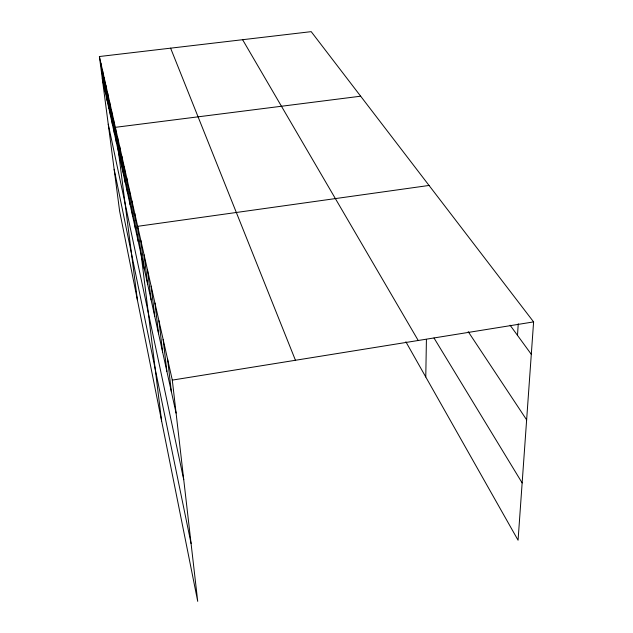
<?xml version="1.0" encoding="UTF-8"?>
<svg xmlns="http://www.w3.org/2000/svg" width="633" height="633" viewBox="0 0 633 633"><rect width="100%" height="100%" fill="white"/><g stroke="black" fill="none" stroke-linecap="round" stroke-linejoin="round"><path stroke-width="0.95" d="M425.772 376.999L426.42 339.391M517.501 335.363L518.237 323.787M99.397 56.527L172.303 380.109L197.718 601.35L119.637 211.264L99.397 56.527L311.199 31.65L533.603 321.904L518.071 540.234L405.864 341.788M172.303 380.109L533.603 321.904M429.047 185.453L137.654 226.321L161.597 420.905M360.66 96.2L115.348 127.336L137.416 300.074M510.095 325.212L531.301 354.306M468.198 331.637L526.64 419.861M434.016 338.022L522.154 482.932M242.605 39.705L418.223 340.491M170.609 48.163L295.445 360.272M102.285 78.611L176.085 413.088M108.251 124.21L183.736 479.664M114.146 169.272L191.071 543.518M107.65 93.162L110.696 116.733M105.885 85.344L108.9 108.599M104.184 77.78L107.167 100.734M102.538 70.461L105.489 93.122M100.94 63.387L103.859 85.748M113.323 118.331L116.464 142.884M111.361 109.644L114.478 133.856M109.477 101.264L112.555 125.152M124.274 166.954L127.597 193.318M121.916 156.47L125.199 182.454M119.645 146.389L122.889 171.994M117.453 136.681L120.666 161.929M131.957 201.065L135.391 228.632M129.29 189.227L132.685 216.375M126.735 177.865L130.089 204.617M134.742 213.424L138.208 241.41M147.505 270.062L151.113 299.9M144.063 254.79L147.631 284.138M140.779 240.224L144.316 269.104M154.919 302.978L158.598 333.813M151.121 286.108L154.761 316.437M158.923 320.733L162.626 352.083M167.595 359.212L171.353 391.637M163.14 339.454L166.875 371.334"/></g></svg>
